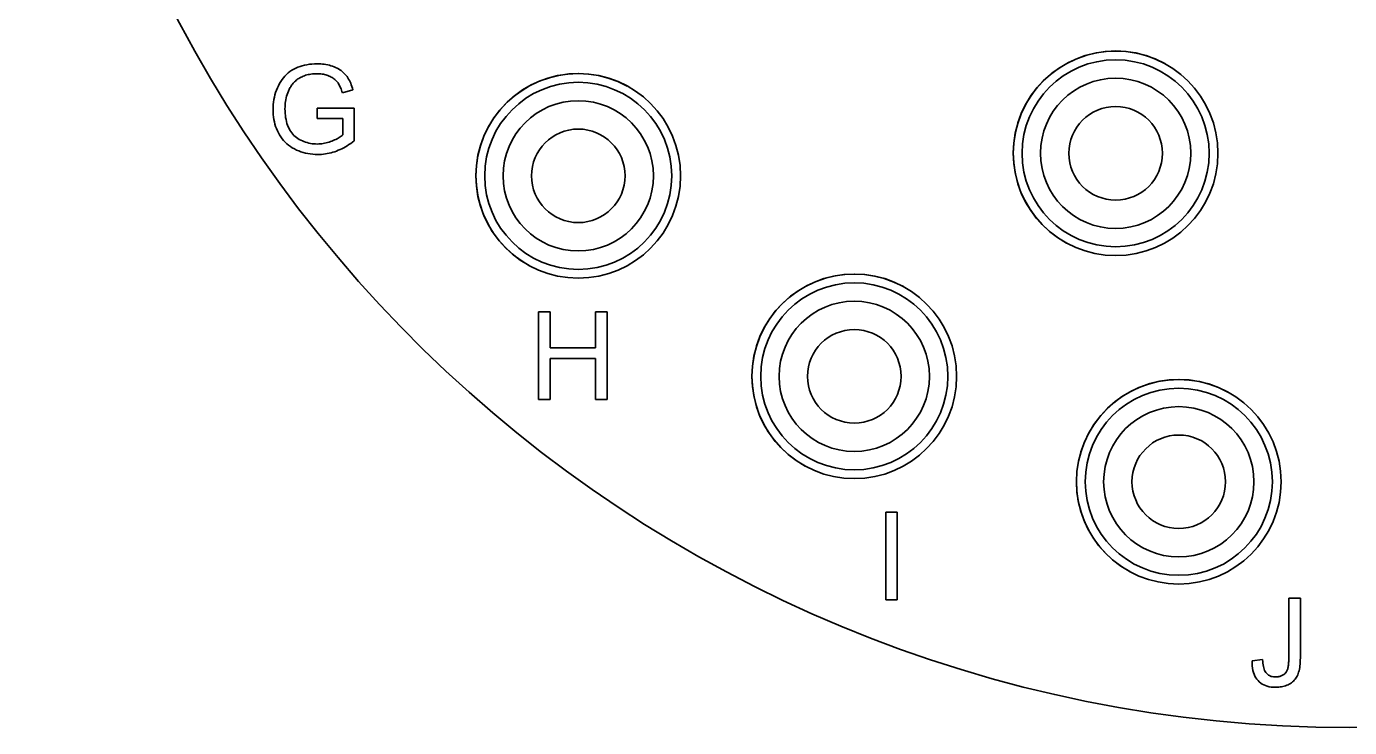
# Model space of a CAD drawing. Extents: x 23 to 472, y 3 to 294.
# Drawn here: x 132.35 to 149.32, y 91.97 to 100.97 of the extents above; entities that cross this region are included whole.
import ezdxf

# ---------------------------------------------------------------- set-up
doc = ezdxf.new("R2010")
doc.units = 0
doc.layers.get('0').update_dxf_attribs({"lineweight": 13})

msp = doc.modelspace()

# ---------------------------------------------------------------- linework, layer by layer
at = {"color": 7, "lineweight": 35, "ltscale": 0.000747505}
msp.add_line((135.8604, 100.4547), (135.8889, 100.4637), dxfattribs=at)
at = {"color": 7, "lineweight": 35, "ltscale": 0.000756922}
msp.add_line((135.8889, 100.4637), (135.9182, 100.4713), dxfattribs=at)
at = {"color": 7, "lineweight": 35, "ltscale": 0.000768049}
msp.add_line((135.9182, 100.4713), (135.9483, 100.4775), dxfattribs=at)
at = {"color": 7, "lineweight": 35, "ltscale": 0.000781285}
msp.add_line((135.9483, 100.4775), (135.9792, 100.4824), dxfattribs=at)
at = {"color": 7, "lineweight": 35, "ltscale": 0.000796065}
msp.add_line((135.9792, 100.4824), (136.0108, 100.4858), dxfattribs=at)
at = {"color": 7, "lineweight": 35, "ltscale": 0.000812458}
msp.add_line((136.0108, 100.4858), (136.0433, 100.4879), dxfattribs=at)
at = {"color": 7, "lineweight": 35, "ltscale": 0.000830728}
msp.add_line((136.0433, 100.4879), (136.0765, 100.4886), dxfattribs=at)
at = {"color": 7, "lineweight": 35, "ltscale": 0.000604335}
msp.add_line((136.0765, 100.4886), (136.1007, 100.4882), dxfattribs=at)
at = {"color": 7, "lineweight": 35, "ltscale": 0.000593265}
msp.add_line((136.1007, 100.4882), (136.1244, 100.487), dxfattribs=at)
at = {"color": 7, "lineweight": 35, "ltscale": 0.000582861}
msp.add_line((136.1244, 100.487), (136.1476, 100.485), dxfattribs=at)
at = {"color": 7, "lineweight": 35, "ltscale": 0.00057326}
msp.add_line((136.1476, 100.485), (136.1704, 100.4823), dxfattribs=at)
at = {"color": 7, "lineweight": 35, "ltscale": 0.000564662}
msp.add_line((136.1704, 100.4823), (136.1927, 100.4787), dxfattribs=at)
at = {"color": 7, "lineweight": 35, "ltscale": 0.000556331}
msp.add_line((136.1927, 100.4787), (136.2145, 100.4744), dxfattribs=at)
at = {"color": 7, "lineweight": 35, "ltscale": 0.000549379}
msp.add_line((136.2145, 100.4744), (136.2359, 100.4692), dxfattribs=at)
at = {"color": 7, "lineweight": 35, "ltscale": 0.000542756}
msp.add_line((136.2359, 100.4692), (136.2567, 100.4633), dxfattribs=at)
at = {"color": 7, "lineweight": 35, "ltscale": 0.000537599}
msp.add_line((136.2567, 100.4633), (136.2772, 100.4566), dxfattribs=at)
at = {"color": 7, "lineweight": 35, "ltscale": 0.000533107}
msp.add_line((136.2772, 100.4566), (136.2971, 100.4491), dxfattribs=at)
at = {"color": 7, "lineweight": 35, "ltscale": 0.000748042}
msp.add_line((135.6118, 100.2621), (135.6285, 100.2869), dxfattribs=at)
at = {"color": 7, "lineweight": 35, "ltscale": 0.00073631}
msp.add_line((135.6285, 100.2869), (135.6465, 100.3103), dxfattribs=at)
at = {"color": 7, "lineweight": 35, "ltscale": 0.00072685}
msp.add_line((135.6465, 100.3103), (135.6657, 100.3321), dxfattribs=at)
at = {"color": 7, "lineweight": 35, "ltscale": 0.000720812}
msp.add_line((135.6657, 100.3321), (135.686, 100.3525), dxfattribs=at)
at = {"color": 7, "lineweight": 35, "ltscale": 0.000717668}
msp.add_line((135.686, 100.3525), (135.7076, 100.3715), dxfattribs=at)
at = {"color": 7, "lineweight": 35, "ltscale": 0.000717643}
msp.add_line((135.7076, 100.3715), (135.7304, 100.389), dxfattribs=at)
at = {"color": 7, "lineweight": 35, "ltscale": 0.000720738}
msp.add_line((135.7304, 100.389), (135.7543, 100.405), dxfattribs=at)
at = {"color": 7, "lineweight": 35, "ltscale": 0.000727171}
msp.add_line((135.7543, 100.405), (135.7795, 100.4195), dxfattribs=at)
at = {"color": 7, "lineweight": 35, "ltscale": 0.000732}
msp.add_line((135.7795, 100.4195), (135.8057, 100.4326), dxfattribs=at)
at = {"color": 7, "lineweight": 35, "ltscale": 0.000734926}
msp.add_line((135.8057, 100.4326), (135.8326, 100.4444), dxfattribs=at)
at = {"color": 7, "lineweight": 35, "ltscale": 0.000354513}
msp.add_line((135.8218, 100.2858), (135.8107, 100.277), dxfattribs=at)
at = {"color": 7, "lineweight": 35, "ltscale": 0.000360186}
msp.add_line((135.8335, 100.2941), (135.8218, 100.2858), dxfattribs=at)
at = {"color": 7, "lineweight": 35, "ltscale": 0.000740551}
msp.add_line((135.8326, 100.4444), (135.8604, 100.4547), dxfattribs=at)
at = {"color": 7, "lineweight": 35, "ltscale": 0.000366307}
msp.add_line((135.8458, 100.3021), (135.8335, 100.2941), dxfattribs=at)
at = {"color": 7, "lineweight": 35, "ltscale": 0.000373603}
msp.add_line((135.8587, 100.3097), (135.8458, 100.3021), dxfattribs=at)
at = {"color": 7, "lineweight": 35, "ltscale": 0.000381308}
msp.add_line((135.8721, 100.3169), (135.8587, 100.3097), dxfattribs=at)
at = {"color": 7, "lineweight": 35, "ltscale": 0.000389769}
msp.add_line((135.8862, 100.3237), (135.8721, 100.3169), dxfattribs=at)
at = {"color": 7, "lineweight": 35, "ltscale": 0.000398399}
msp.add_line((135.9008, 100.3301), (135.8862, 100.3237), dxfattribs=at)
at = {"color": 7, "lineweight": 35, "ltscale": 0.000406822}
msp.add_line((135.9159, 100.336), (135.9008, 100.3301), dxfattribs=at)
at = {"color": 7, "lineweight": 35, "ltscale": 0.000414736}
msp.add_line((135.9317, 100.3413), (135.9159, 100.336), dxfattribs=at)
at = {"color": 7, "lineweight": 35, "ltscale": 0.000422907}
msp.add_line((135.9479, 100.346), (135.9317, 100.3413), dxfattribs=at)
at = {"color": 7, "lineweight": 35, "ltscale": 0.000432517}
msp.add_line((135.9647, 100.35), (135.9479, 100.346), dxfattribs=at)
at = {"color": 7, "lineweight": 35, "ltscale": 0.000442653}
msp.add_line((135.9821, 100.3534), (135.9647, 100.35), dxfattribs=at)
at = {"color": 7, "lineweight": 35, "ltscale": 0.000453758}
msp.add_line((136, 100.3562), (135.9821, 100.3534), dxfattribs=at)
at = {"color": 7, "lineweight": 35, "ltscale": 0.000464963}
msp.add_line((136.0185, 100.3584), (136, 100.3562), dxfattribs=at)
at = {"color": 7, "lineweight": 35, "ltscale": 0.000477365}
msp.add_line((136.0375, 100.3599), (136.0185, 100.3584), dxfattribs=at)
at = {"color": 7, "lineweight": 35, "ltscale": 0.000490368}
msp.add_line((136.0571, 100.3609), (136.0375, 100.3599), dxfattribs=at)
at = {"color": 7, "lineweight": 35, "ltscale": 0.000503309}
msp.add_line((136.0773, 100.3612), (136.0571, 100.3609), dxfattribs=at)
at = {"color": 7, "lineweight": 35, "ltscale": 0.000422053}
msp.add_line((136.0941, 100.3609), (136.0773, 100.3612), dxfattribs=at)
at = {"color": 7, "lineweight": 35, "ltscale": 0.000415147}
msp.add_line((136.1107, 100.36), (136.0941, 100.3609), dxfattribs=at)
at = {"color": 7, "lineweight": 35, "ltscale": 0.000408229}
msp.add_line((136.127, 100.3585), (136.1107, 100.36), dxfattribs=at)
at = {"color": 7, "lineweight": 35, "ltscale": 0.000402458}
msp.add_line((136.143, 100.3565), (136.127, 100.3585), dxfattribs=at)
at = {"color": 7, "lineweight": 35, "ltscale": 0.000396976}
msp.add_line((136.1586, 100.3538), (136.143, 100.3565), dxfattribs=at)
at = {"color": 7, "lineweight": 35, "ltscale": 0.00039217}
msp.add_line((136.174, 100.3506), (136.1586, 100.3538), dxfattribs=at)
at = {"color": 7, "lineweight": 35, "ltscale": 0.000388324}
msp.add_line((136.189, 100.3467), (136.174, 100.3506), dxfattribs=at)
at = {"color": 7, "lineweight": 35, "ltscale": 0.000384498}
msp.add_line((136.2037, 100.3423), (136.189, 100.3467), dxfattribs=at)
at = {"color": 7, "lineweight": 35, "ltscale": 0.000382009}
msp.add_line((136.2182, 100.3373), (136.2037, 100.3423), dxfattribs=at)
at = {"color": 7, "lineweight": 35, "ltscale": 0.000379965}
msp.add_line((136.2323, 100.3316), (136.2182, 100.3373), dxfattribs=at)
at = {"color": 7, "lineweight": 35, "ltscale": 0.000373584}
msp.add_line((136.2459, 100.3255), (136.2323, 100.3316), dxfattribs=at)
at = {"color": 7, "lineweight": 35, "ltscale": 0.000363375}
msp.add_line((136.2589, 100.319), (136.2459, 100.3255), dxfattribs=at)
at = {"color": 7, "lineweight": 35, "ltscale": 0.000353353}
msp.add_line((136.2713, 100.3122), (136.2589, 100.319), dxfattribs=at)
at = {"color": 7, "lineweight": 35, "ltscale": 0.000344882}
msp.add_line((136.283, 100.3049), (136.2713, 100.3122), dxfattribs=at)
at = {"color": 7, "lineweight": 35, "ltscale": 0.000336742}
msp.add_line((136.2941, 100.2972), (136.283, 100.3049), dxfattribs=at)
at = {"color": 7, "lineweight": 35, "ltscale": 0.000329174}
msp.add_line((136.3045, 100.2892), (136.2941, 100.2972), dxfattribs=at)
at = {"color": 7, "lineweight": 35, "ltscale": 0.000524283}
msp.add_line((136.2971, 100.4491), (136.3164, 100.4408), dxfattribs=at)
at = {"color": 7, "lineweight": 35, "ltscale": 0.000323107}
msp.add_line((136.3143, 100.2807), (136.3045, 100.2892), dxfattribs=at)
at = {"color": 7, "lineweight": 35, "ltscale": 0.000511348}
msp.add_line((136.3164, 100.4408), (136.3349, 100.432), dxfattribs=at)
at = {"color": 7, "lineweight": 35, "ltscale": 0.000499223}
msp.add_line((136.3349, 100.432), (136.3525, 100.4226), dxfattribs=at)
at = {"color": 7, "lineweight": 35, "ltscale": 0.000488592}
msp.add_line((136.3525, 100.4226), (136.3692, 100.4125), dxfattribs=at)
at = {"color": 7, "lineweight": 35, "ltscale": 0.000478819}
msp.add_line((136.3692, 100.4125), (136.3851, 100.4018), dxfattribs=at)
at = {"color": 7, "lineweight": 35, "ltscale": 0.000470694}
msp.add_line((136.3851, 100.4018), (136.4001, 100.3904), dxfattribs=at)
at = {"color": 7, "lineweight": 35, "ltscale": 0.000463581}
msp.add_line((136.4001, 100.3904), (136.4143, 100.3785), dxfattribs=at)
at = {"color": 7, "lineweight": 35, "ltscale": 0.000458008}
msp.add_line((136.4143, 100.3785), (136.4277, 100.3659), dxfattribs=at)
at = {"color": 7, "lineweight": 35, "ltscale": 0.000453956}
msp.add_line((136.4277, 100.3659), (136.4401, 100.3527), dxfattribs=at)
at = {"color": 7, "lineweight": 35, "ltscale": 0.000451558}
msp.add_line((136.4401, 100.3527), (136.4518, 100.3389), dxfattribs=at)
at = {"color": 7, "lineweight": 35, "ltscale": 0.000454856}
msp.add_line((136.4518, 100.3389), (136.4627, 100.3244), dxfattribs=at)
at = {"color": 7, "lineweight": 35, "ltscale": 0.000464677}
msp.add_line((136.4627, 100.3244), (136.4731, 100.309), dxfattribs=at)
at = {"color": 7, "lineweight": 35, "ltscale": 0.000475604}
msp.add_line((136.4731, 100.309), (136.4829, 100.2927), dxfattribs=at)
at = {"color": 7, "lineweight": 35, "ltscale": 0.000487665}
msp.add_line((136.4829, 100.2927), (136.4923, 100.2756), dxfattribs=at)
at = {"color": 7, "lineweight": 35, "ltscale": 0.000782371}
msp.add_line((135.538, 100.0907), (135.5469, 100.1207), dxfattribs=at)
at = {"color": 7, "lineweight": 35, "ltscale": 0.000782587}
msp.add_line((135.5469, 100.1207), (135.5572, 100.1503), dxfattribs=at)
at = {"color": 7, "lineweight": 35, "ltscale": 0.000784701}
msp.add_line((135.5572, 100.1503), (135.5689, 100.1794), dxfattribs=at)
at = {"color": 7, "lineweight": 35, "ltscale": 0.00078778}
msp.add_line((135.5689, 100.1794), (135.5819, 100.2081), dxfattribs=at)
at = {"color": 7, "lineweight": 35, "ltscale": 0.000780688}
msp.add_line((135.5819, 100.2081), (135.5963, 100.2358), dxfattribs=at)
at = {"color": 7, "lineweight": 35, "ltscale": 0.000763199}
msp.add_line((135.5963, 100.2358), (135.6118, 100.2621), dxfattribs=at)
at = {"color": 7, "lineweight": 35, "ltscale": 0.000565293}
msp.add_line((135.7015, 100.1161), (135.6942, 100.0947), dxfattribs=at)
at = {"color": 7, "lineweight": 35, "ltscale": 0.000564563}
msp.add_line((135.7097, 100.1371), (135.7015, 100.1161), dxfattribs=at)
at = {"color": 7, "lineweight": 35, "ltscale": 0.000328353}
msp.add_line((135.715, 100.1491), (135.7097, 100.1371), dxfattribs=at)
at = {"color": 7, "lineweight": 35, "ltscale": 0.000327838}
msp.add_line((135.7206, 100.161), (135.715, 100.1491), dxfattribs=at)
at = {"color": 7, "lineweight": 35, "ltscale": 0.000327992}
msp.add_line((135.7267, 100.1726), (135.7206, 100.161), dxfattribs=at)
at = {"color": 7, "lineweight": 35, "ltscale": 0.000328399}
msp.add_line((135.7332, 100.184), (135.7267, 100.1726), dxfattribs=at)
at = {"color": 7, "lineweight": 35, "ltscale": 0.000329451}
msp.add_line((135.7401, 100.1952), (135.7332, 100.184), dxfattribs=at)
at = {"color": 7, "lineweight": 35, "ltscale": 0.000330726}
msp.add_line((135.7474, 100.2063), (135.7401, 100.1952), dxfattribs=at)
at = {"color": 7, "lineweight": 35, "ltscale": 0.000332167}
msp.add_line((135.7551, 100.2171), (135.7474, 100.2063), dxfattribs=at)
at = {"color": 7, "lineweight": 35, "ltscale": 0.000334339}
msp.add_line((135.7632, 100.2277), (135.7551, 100.2171), dxfattribs=at)
at = {"color": 7, "lineweight": 35, "ltscale": 0.000336702}
msp.add_line((135.7717, 100.2382), (135.7632, 100.2277), dxfattribs=at)
at = {"color": 7, "lineweight": 35, "ltscale": 0.000339439}
msp.add_line((135.7807, 100.2484), (135.7717, 100.2382), dxfattribs=at)
at = {"color": 7, "lineweight": 35, "ltscale": 0.000342224}
msp.add_line((135.7901, 100.2583), (135.7807, 100.2484), dxfattribs=at)
at = {"color": 7, "lineweight": 35, "ltscale": 0.000345631}
msp.add_line((135.8001, 100.2679), (135.7901, 100.2583), dxfattribs=at)
at = {"color": 7, "lineweight": 35, "ltscale": 0.000349276}
msp.add_line((135.8107, 100.277), (135.8001, 100.2679), dxfattribs=at)
at = {"color": 7, "lineweight": 35, "ltscale": 0.000317854}
msp.add_line((136.3234, 100.2718), (136.3143, 100.2807), dxfattribs=at)
at = {"color": 7, "lineweight": 35, "ltscale": 0.000313648}
msp.add_line((136.3319, 100.2626), (136.3234, 100.2718), dxfattribs=at)
at = {"color": 7, "lineweight": 35, "ltscale": 0.00031034}
msp.add_line((136.3397, 100.253), (136.3319, 100.2626), dxfattribs=at)
at = {"color": 7, "lineweight": 35, "ltscale": 0.000314795}
msp.add_line((136.3471, 100.2428), (136.3397, 100.253), dxfattribs=at)
at = {"color": 7, "lineweight": 35, "ltscale": 0.00032654}
msp.add_line((136.3543, 100.2319), (136.3471, 100.2428), dxfattribs=at)
at = {"color": 7, "lineweight": 35, "ltscale": 0.000338763}
msp.add_line((136.3612, 100.2202), (136.3543, 100.2319), dxfattribs=at)
at = {"color": 7, "lineweight": 35, "ltscale": 0.000351994}
msp.add_line((136.3678, 100.2078), (136.3612, 100.2202), dxfattribs=at)
at = {"color": 7, "lineweight": 35, "ltscale": 0.00036557}
msp.add_line((136.3743, 100.1947), (136.3678, 100.2078), dxfattribs=at)
at = {"color": 7, "lineweight": 35, "ltscale": 0.000379502}
msp.add_line((136.3804, 100.1808), (136.3743, 100.1947), dxfattribs=at)
at = {"color": 7, "lineweight": 35, "ltscale": 0.000394275}
msp.add_line((136.3863, 100.1662), (136.3804, 100.1808), dxfattribs=at)
at = {"color": 7, "lineweight": 35, "ltscale": 0.000409069}
msp.add_line((136.392, 100.1508), (136.3863, 100.1662), dxfattribs=at)
at = {"color": 7, "lineweight": 35, "ltscale": 0.000424575}
msp.add_line((136.3975, 100.1347), (136.392, 100.1508), dxfattribs=at)
at = {"color": 7, "lineweight": 35, "ltscale": 0.000440102}
msp.add_line((136.4026, 100.1179), (136.3975, 100.1347), dxfattribs=at)
at = {"color": 7, "lineweight": 35, "ltscale": 0.003481}
msp.add_line((136.5369, 100.1548), (136.4026, 100.1179), dxfattribs=at)
at = {"color": 7, "lineweight": 35, "ltscale": 0.000500284}
msp.add_line((136.4923, 100.2756), (136.5011, 100.2576), dxfattribs=at)
at = {"color": 7, "lineweight": 35, "ltscale": 0.0005144}
msp.add_line((136.5011, 100.2576), (136.5093, 100.2388), dxfattribs=at)
at = {"color": 7, "lineweight": 35, "ltscale": 0.000529048}
msp.add_line((136.5093, 100.2388), (136.517, 100.219), dxfattribs=at)
at = {"color": 7, "lineweight": 35, "ltscale": 0.000544526}
msp.add_line((136.517, 100.219), (136.5242, 100.1985), dxfattribs=at)
at = {"color": 7, "lineweight": 35, "ltscale": 0.000560979}
msp.add_line((136.5242, 100.1985), (136.5308, 100.177), dxfattribs=at)
at = {"color": 7, "lineweight": 35, "ltscale": 0.00057754}
msp.add_line((136.5308, 100.177), (136.5369, 100.1548), dxfattribs=at)
at = {"color": 7, "lineweight": 35, "ltscale": 0.000806452}
msp.add_line((135.5139, 99.9341), (135.516, 99.9663), dxfattribs=at)
at = {"color": 7, "lineweight": 35, "ltscale": 0.000798558}
msp.add_line((135.516, 99.9663), (135.5194, 99.9981), dxfattribs=at)
at = {"color": 7, "lineweight": 35, "ltscale": 0.000791945}
msp.add_line((135.5194, 99.9981), (135.5242, 100.0294), dxfattribs=at)
at = {"color": 7, "lineweight": 35, "ltscale": 0.000787225}
msp.add_line((135.5242, 100.0294), (135.5304, 100.0603), dxfattribs=at)
at = {"color": 7, "lineweight": 35, "ltscale": 0.00078417}
msp.add_line((135.5304, 100.0603), (135.538, 100.0907), dxfattribs=at)
at = {"color": 7, "lineweight": 35, "ltscale": 0.000597653}
msp.add_line((135.6684, 99.9588), (135.6671, 99.935), dxfattribs=at)
at = {"color": 7, "lineweight": 35, "ltscale": 0.000590697}
msp.add_line((135.6706, 99.9824), (135.6684, 99.9588), dxfattribs=at)
at = {"color": 7, "lineweight": 35, "ltscale": 0.000583924}
msp.add_line((135.6736, 100.0055), (135.6706, 99.9824), dxfattribs=at)
at = {"color": 7, "lineweight": 35, "ltscale": 0.000578627}
msp.add_line((135.6775, 100.0283), (135.6736, 100.0055), dxfattribs=at)
at = {"color": 7, "lineweight": 35, "ltscale": 0.000573639}
msp.add_line((135.6822, 100.0508), (135.6775, 100.0283), dxfattribs=at)
at = {"color": 7, "lineweight": 35, "ltscale": 0.000570109}
msp.add_line((135.6878, 100.0729), (135.6822, 100.0508), dxfattribs=at)
at = {"color": 7, "lineweight": 35, "ltscale": 0.000567314}
msp.add_line((135.6942, 100.0947), (135.6878, 100.0729), dxfattribs=at)
at = {"color": 7, "lineweight": 35, "ltscale": 0.000815562}
msp.add_line((135.5132, 99.9015), (135.5139, 99.9341), dxfattribs=at)
at = {"color": 7, "lineweight": 35, "ltscale": 0.000821298}
msp.add_line((135.5139, 99.8687), (135.5132, 99.9015), dxfattribs=at)
at = {"color": 7, "lineweight": 35, "ltscale": 0.00080675}
msp.add_line((135.516, 99.8365), (135.5139, 99.8687), dxfattribs=at)
at = {"color": 7, "lineweight": 35, "ltscale": 0.000794073}
msp.add_line((135.5194, 99.8049), (135.516, 99.8365), dxfattribs=at)
at = {"color": 7, "lineweight": 35, "ltscale": 0.00078331}
msp.add_line((135.5243, 99.774), (135.5194, 99.8049), dxfattribs=at)
at = {"color": 7, "lineweight": 35, "ltscale": 0.000605779}
msp.add_line((135.6671, 99.935), (135.6667, 99.9107), dxfattribs=at)
at = {"color": 7, "lineweight": 35, "ltscale": 0.000739692}
msp.add_line((135.6667, 99.9107), (135.6672, 99.8811), dxfattribs=at)
at = {"color": 7, "lineweight": 35, "ltscale": 0.000716298}
msp.add_line((135.6672, 99.8811), (135.6688, 99.8525), dxfattribs=at)
at = {"color": 7, "lineweight": 35, "ltscale": 0.000693702}
msp.add_line((135.6688, 99.8525), (135.6714, 99.8249), dxfattribs=at)
at = {"color": 7, "lineweight": 35, "ltscale": 0.000672146}
msp.add_line((135.6714, 99.8249), (135.675, 99.7983), dxfattribs=at)
at = {"color": 7, "lineweight": 35, "ltscale": 0.000652269}
msp.add_line((135.675, 99.7983), (135.6797, 99.7726), dxfattribs=at)
at = {"color": 7, "lineweight": 35, "ltscale": 0.011914}
msp.add_line((136.0773, 99.9176), (136.5538, 99.9184), dxfattribs=at)
at = {"color": 7, "lineweight": 35, "ltscale": 0.0033}
msp.add_line((136.0773, 99.7856), (136.0773, 99.9176), dxfattribs=at)
at = {"color": 7, "lineweight": 35, "ltscale": 0.008269}
msp.add_line((136.408, 99.7856), (136.0773, 99.7856), dxfattribs=at)
at = {"color": 7, "lineweight": 35, "ltscale": 0.005237}
msp.add_line((136.408, 99.5762), (136.408, 99.7856), dxfattribs=at)
at = {"color": 7, "lineweight": 35, "ltscale": 0.010437}
msp.add_line((136.5538, 99.9184), (136.5538, 99.5009), dxfattribs=at)
at = {"color": 7, "lineweight": 35, "ltscale": 0.000773654}
msp.add_line((135.5305, 99.7436), (135.5243, 99.774), dxfattribs=at)
at = {"color": 7, "lineweight": 35, "ltscale": 0.000766341}
msp.add_line((135.5381, 99.7139), (135.5305, 99.7436), dxfattribs=at)
at = {"color": 7, "lineweight": 35, "ltscale": 0.000760255}
msp.add_line((135.5471, 99.6849), (135.5381, 99.7139), dxfattribs=at)
at = {"color": 7, "lineweight": 35, "ltscale": 0.00075648}
msp.add_line((135.5574, 99.6565), (135.5471, 99.6849), dxfattribs=at)
at = {"color": 7, "lineweight": 35, "ltscale": 0.000754548}
msp.add_line((135.5692, 99.6286), (135.5574, 99.6565), dxfattribs=at)
at = {"color": 7, "lineweight": 35, "ltscale": 0.000754323}
msp.add_line((135.5823, 99.6015), (135.5692, 99.6286), dxfattribs=at)
at = {"color": 7, "lineweight": 35, "ltscale": 0.000633079}
msp.add_line((135.6797, 99.7726), (135.6854, 99.7479), dxfattribs=at)
at = {"color": 7, "lineweight": 35, "ltscale": 0.000615937}
msp.add_line((135.6854, 99.7479), (135.6921, 99.7242), dxfattribs=at)
at = {"color": 7, "lineweight": 35, "ltscale": 0.000600203}
msp.add_line((135.6921, 99.7242), (135.6999, 99.7015), dxfattribs=at)
at = {"color": 7, "lineweight": 35, "ltscale": 0.000586287}
msp.add_line((135.6999, 99.7015), (135.7087, 99.6798), dxfattribs=at)
at = {"color": 7, "lineweight": 35, "ltscale": 0.000574094}
msp.add_line((135.7087, 99.6798), (135.7185, 99.659), dxfattribs=at)
at = {"color": 7, "lineweight": 35, "ltscale": 0.000562864}
msp.add_line((135.7185, 99.659), (135.7293, 99.6393), dxfattribs=at)
at = {"color": 7, "lineweight": 35, "ltscale": 0.000552227}
msp.add_line((135.7293, 99.6393), (135.7411, 99.6206), dxfattribs=at)
at = {"color": 7, "lineweight": 35, "ltscale": 0.000543984}
msp.add_line((135.7411, 99.6206), (135.7538, 99.6029), dxfattribs=at)
at = {"color": 7, "lineweight": 35, "ltscale": 0.000749003}
msp.add_line((135.5968, 99.5752), (135.5823, 99.6015), dxfattribs=at)
at = {"color": 7, "lineweight": 35, "ltscale": 0.00073856}
msp.add_line((135.6126, 99.5503), (135.5968, 99.5752), dxfattribs=at)
at = {"color": 7, "lineweight": 35, "ltscale": 0.000730873}
msp.add_line((135.6297, 99.5266), (135.6126, 99.5503), dxfattribs=at)
at = {"color": 7, "lineweight": 35, "ltscale": 0.000726228}
msp.add_line((135.6482, 99.5042), (135.6297, 99.5266), dxfattribs=at)
at = {"color": 7, "lineweight": 35, "ltscale": 0.000724254}
msp.add_line((135.668, 99.483), (135.6482, 99.5042), dxfattribs=at)
at = {"color": 7, "lineweight": 35, "ltscale": 0.000725178}
msp.add_line((135.6891, 99.4631), (135.668, 99.483), dxfattribs=at)
at = {"color": 7, "lineweight": 35, "ltscale": 0.000729206}
msp.add_line((135.7115, 99.4445), (135.6891, 99.4631), dxfattribs=at)
at = {"color": 7, "lineweight": 35, "ltscale": 0.000735843}
msp.add_line((135.7353, 99.4271), (135.7115, 99.4445), dxfattribs=at)
at = {"color": 7, "lineweight": 35, "ltscale": 0.000537624}
msp.add_line((135.7538, 99.6029), (135.7675, 99.5863), dxfattribs=at)
at = {"color": 7, "lineweight": 35, "ltscale": 0.000533532}
msp.add_line((135.7675, 99.5863), (135.7821, 99.5708), dxfattribs=at)
at = {"color": 7, "lineweight": 35, "ltscale": 0.000531968}
msp.add_line((135.7821, 99.5708), (135.7977, 99.5563), dxfattribs=at)
at = {"color": 7, "lineweight": 35, "ltscale": 0.000532504}
msp.add_line((135.7977, 99.5563), (135.8142, 99.5428), dxfattribs=at)
at = {"color": 7, "lineweight": 35, "ltscale": 0.000535393}
msp.add_line((135.8142, 99.5428), (135.8316, 99.5304), dxfattribs=at)
at = {"color": 7, "lineweight": 35, "ltscale": 0.00054052}
msp.add_line((135.8316, 99.5304), (135.85, 99.519), dxfattribs=at)
at = {"color": 7, "lineweight": 35, "ltscale": 0.000548087}
msp.add_line((135.85, 99.519), (135.8693, 99.5086), dxfattribs=at)
at = {"color": 7, "lineweight": 35, "ltscale": 0.000549988}
msp.add_line((135.8693, 99.5086), (135.8892, 99.4993), dxfattribs=at)
at = {"color": 7, "lineweight": 35, "ltscale": 0.000545665}
msp.add_line((135.8892, 99.4993), (135.9094, 99.4909), dxfattribs=at)
at = {"color": 7, "lineweight": 35, "ltscale": 0.000542634}
msp.add_line((135.9094, 99.4909), (135.9298, 99.4836), dxfattribs=at)
at = {"color": 7, "lineweight": 35, "ltscale": 0.000540524}
msp.add_line((135.9298, 99.4836), (135.9505, 99.4772), dxfattribs=at)
at = {"color": 7, "lineweight": 35, "ltscale": 0.000539601}
msp.add_line((135.9505, 99.4772), (135.9714, 99.4718), dxfattribs=at)
at = {"color": 7, "lineweight": 35, "ltscale": 0.000540399}
msp.add_line((135.9714, 99.4718), (135.9925, 99.4674), dxfattribs=at)
at = {"color": 7, "lineweight": 35, "ltscale": 0.000541577}
msp.add_line((135.9925, 99.4674), (136.0139, 99.4639), dxfattribs=at)
at = {"color": 7, "lineweight": 35, "ltscale": 0.000544497}
msp.add_line((136.0139, 99.4639), (136.0356, 99.4615), dxfattribs=at)
at = {"color": 7, "lineweight": 35, "ltscale": 0.000548276}
msp.add_line((136.0356, 99.4615), (136.0574, 99.46), dxfattribs=at)
at = {"color": 7, "lineweight": 35, "ltscale": 0.000553468}
msp.add_line((136.0574, 99.46), (136.0796, 99.4595), dxfattribs=at)
at = {"color": 7, "lineweight": 35, "ltscale": 0.000482455}
msp.add_line((136.0796, 99.4595), (136.0989, 99.4599), dxfattribs=at)
at = {"color": 7, "lineweight": 35, "ltscale": 0.000480876}
msp.add_line((136.0989, 99.4599), (136.1181, 99.461), dxfattribs=at)
at = {"color": 7, "lineweight": 35, "ltscale": 0.000480076}
msp.add_line((136.1181, 99.461), (136.1372, 99.4629), dxfattribs=at)
at = {"color": 7, "lineweight": 35, "ltscale": 0.000479656}
msp.add_line((136.1372, 99.4629), (136.1562, 99.4655), dxfattribs=at)
at = {"color": 7, "lineweight": 35, "ltscale": 0.000480528}
msp.add_line((136.1562, 99.4655), (136.1751, 99.4688), dxfattribs=at)
at = {"color": 7, "lineweight": 35, "ltscale": 0.000481661}
msp.add_line((136.1751, 99.4688), (136.1939, 99.4729), dxfattribs=at)
at = {"color": 7, "lineweight": 35, "ltscale": 0.000484014}
msp.add_line((136.1939, 99.4729), (136.2127, 99.4777), dxfattribs=at)
at = {"color": 7, "lineweight": 35, "ltscale": 0.00048653}
msp.add_line((136.2127, 99.4777), (136.2313, 99.4833), dxfattribs=at)
at = {"color": 7, "lineweight": 35, "ltscale": 0.000490273}
msp.add_line((136.2313, 99.4833), (136.2499, 99.4897), dxfattribs=at)
at = {"color": 7, "lineweight": 35, "ltscale": 0.000494206}
msp.add_line((136.2499, 99.4897), (136.2683, 99.4967), dxfattribs=at)
at = {"color": 7, "lineweight": 35, "ltscale": 0.000486847}
msp.add_line((136.2683, 99.4967), (136.2863, 99.5042), dxfattribs=at)
at = {"color": 7, "lineweight": 35, "ltscale": 0.000467228}
msp.add_line((136.2863, 99.5042), (136.3034, 99.5118), dxfattribs=at)
at = {"color": 7, "lineweight": 35, "ltscale": 0.000448183}
msp.add_line((136.3034, 99.5118), (136.3196, 99.5195), dxfattribs=at)
at = {"color": 7, "lineweight": 35, "ltscale": 0.000429278}
msp.add_line((136.3196, 99.5195), (136.3349, 99.5273), dxfattribs=at)
at = {"color": 7, "lineweight": 35, "ltscale": 0.000411005}
msp.add_line((136.3349, 99.5273), (136.3493, 99.5352), dxfattribs=at)
at = {"color": 7, "lineweight": 35, "ltscale": 0.000392472}
msp.add_line((136.3493, 99.5352), (136.3628, 99.5432), dxfattribs=at)
at = {"color": 7, "lineweight": 35, "ltscale": 0.000375079}
msp.add_line((136.3628, 99.5432), (136.3755, 99.5513), dxfattribs=at)
at = {"color": 7, "lineweight": 35, "ltscale": 0.000357967}
msp.add_line((136.3755, 99.5513), (136.3872, 99.5595), dxfattribs=at)
at = {"color": 7, "lineweight": 35, "ltscale": 0.000341437}
msp.add_line((136.3872, 99.5595), (136.3981, 99.5678), dxfattribs=at)
at = {"color": 7, "lineweight": 35, "ltscale": 0.000325479}
msp.add_line((136.3981, 99.5678), (136.408, 99.5762), dxfattribs=at)
at = {"color": 7, "lineweight": 35, "ltscale": 0.000658655}
msp.add_line((136.4649, 99.4379), (136.4424, 99.4243), dxfattribs=at)
at = {"color": 7, "lineweight": 35, "ltscale": 0.000667262}
msp.add_line((136.4874, 99.4524), (136.4649, 99.4379), dxfattribs=at)
at = {"color": 7, "lineweight": 35, "ltscale": 0.000676286}
msp.add_line((136.5096, 99.4677), (136.4874, 99.4524), dxfattribs=at)
at = {"color": 7, "lineweight": 35, "ltscale": 0.000686066}
msp.add_line((136.5318, 99.4839), (136.5096, 99.4677), dxfattribs=at)
at = {"color": 7, "lineweight": 35, "ltscale": 0.000696405}
msp.add_line((136.5538, 99.5009), (136.5318, 99.4839), dxfattribs=at)
at = {"color": 7, "lineweight": 35, "ltscale": 0.000745461}
msp.add_line((135.7604, 99.411), (135.7353, 99.4271), dxfattribs=at)
at = {"color": 7, "lineweight": 35, "ltscale": 0.000757814}
msp.add_line((135.7868, 99.3962), (135.7604, 99.411), dxfattribs=at)
at = {"color": 7, "lineweight": 35, "ltscale": 0.00076309}
msp.add_line((135.8142, 99.3827), (135.7868, 99.3962), dxfattribs=at)
at = {"color": 7, "lineweight": 35, "ltscale": 0.000762391}
msp.add_line((135.8422, 99.3706), (135.8142, 99.3827), dxfattribs=at)
at = {"color": 7, "lineweight": 35, "ltscale": 0.000762875}
msp.add_line((135.8708, 99.36), (135.8422, 99.3706), dxfattribs=at)
at = {"color": 7, "lineweight": 35, "ltscale": 0.000765963}
msp.add_line((135.9, 99.3508), (135.8708, 99.36), dxfattribs=at)
at = {"color": 7, "lineweight": 35, "ltscale": 0.000770486}
msp.add_line((135.9298, 99.343), (135.9, 99.3508), dxfattribs=at)
at = {"color": 7, "lineweight": 35, "ltscale": 0.000777313}
msp.add_line((135.9603, 99.3366), (135.9298, 99.343), dxfattribs=at)
at = {"color": 7, "lineweight": 35, "ltscale": 0.000785488}
msp.add_line((135.9913, 99.3316), (135.9603, 99.3366), dxfattribs=at)
at = {"color": 7, "lineweight": 35, "ltscale": 0.000795758}
msp.add_line((136.0229, 99.3281), (135.9913, 99.3316), dxfattribs=at)
at = {"color": 7, "lineweight": 35, "ltscale": 0.000807987}
msp.add_line((136.0552, 99.3259), (136.0229, 99.3281), dxfattribs=at)
at = {"color": 7, "lineweight": 35, "ltscale": 0.00082131}
msp.add_line((136.088, 99.3252), (136.0552, 99.3259), dxfattribs=at)
at = {"color": 7, "lineweight": 35, "ltscale": 0.000612359}
msp.add_line((136.1125, 99.3257), (136.088, 99.3252), dxfattribs=at)
at = {"color": 7, "lineweight": 35, "ltscale": 0.000610297}
msp.add_line((136.1369, 99.327), (136.1125, 99.3257), dxfattribs=at)
at = {"color": 7, "lineweight": 35, "ltscale": 0.000608753}
msp.add_line((136.1611, 99.3292), (136.1369, 99.327), dxfattribs=at)
at = {"color": 7, "lineweight": 35, "ltscale": 0.00060804}
msp.add_line((136.1853, 99.3323), (136.1611, 99.3292), dxfattribs=at)
at = {"color": 7, "lineweight": 35, "ltscale": 0.000608399}
msp.add_line((136.2093, 99.3362), (136.1853, 99.3323), dxfattribs=at)
at = {"color": 7, "lineweight": 35, "ltscale": 0.000609293}
msp.add_line((136.2331, 99.3411), (136.2093, 99.3362), dxfattribs=at)
at = {"color": 7, "lineweight": 35, "ltscale": 0.000610992}
msp.add_line((136.2569, 99.3468), (136.2331, 99.3411), dxfattribs=at)
at = {"color": 7, "lineweight": 35, "ltscale": 0.000613503}
msp.add_line((136.2805, 99.3535), (136.2569, 99.3468), dxfattribs=at)
at = {"color": 7, "lineweight": 35, "ltscale": 0.000617175}
msp.add_line((136.3041, 99.361), (136.2805, 99.3535), dxfattribs=at)
at = {"color": 7, "lineweight": 35, "ltscale": 0.000620895}
msp.add_line((136.3274, 99.3693), (136.3041, 99.361), dxfattribs=at)
at = {"color": 7, "lineweight": 35, "ltscale": 0.000626002}
msp.add_line((136.3507, 99.3786), (136.3274, 99.3693), dxfattribs=at)
at = {"color": 7, "lineweight": 35, "ltscale": 0.000630963}
msp.add_line((136.3738, 99.3887), (136.3507, 99.3786), dxfattribs=at)
at = {"color": 7, "lineweight": 35, "ltscale": 0.000637159}
msp.add_line((136.3968, 99.3997), (136.3738, 99.3887), dxfattribs=at)
at = {"color": 7, "lineweight": 35, "ltscale": 0.00064339}
msp.add_line((136.4197, 99.4116), (136.3968, 99.3997), dxfattribs=at)
at = {"color": 7, "lineweight": 35, "ltscale": 0.000650716}
msp.add_line((136.4424, 99.4243), (136.4197, 99.4116), dxfattribs=at)
at = {"color": 7, "lineweight": 35, "ltscale": 0.028125}
for p, q in [((138.9172, 96.1792), (138.9172, 97.3042)), ((139.7997, 97.3042), (139.7997, 96.1792)), ((143.3713, 93.6091), (143.3713, 94.7341)), ((143.5201, 94.7341), (143.5201, 93.6091))]:
    msp.add_line(p, q, dxfattribs=at)
at = {"color": 7, "lineweight": 35, "ltscale": 0.003722}
for p, q in [((138.9172, 97.3042), (139.0661, 97.3042)), ((139.6508, 97.3042), (139.7997, 97.3042)), ((139.0661, 96.1792), (138.9172, 96.1792)), ((139.7997, 96.1792), (139.6508, 96.1792)), ((143.3713, 94.7341), (143.5201, 94.7341)), ((143.5201, 93.6091), (143.3713, 93.6091)), ((148.5402, 93.6327), (148.689, 93.6327))]:
    msp.add_line(p, q, dxfattribs=at)
at = {"color": 7, "lineweight": 35, "ltscale": 0.011549}
for p, q in [((139.0661, 97.3042), (139.0661, 96.8422)), ((139.6508, 96.8422), (139.6508, 97.3042))]:
    msp.add_line(p, q, dxfattribs=at)
at = {"color": 7, "lineweight": 35, "ltscale": 0.014619}
for p, q in [((139.0661, 96.8422), (139.6508, 96.8422)), ((139.6508, 96.7094), (139.0661, 96.7094))]:
    msp.add_line(p, q, dxfattribs=at)
at = {"color": 7, "lineweight": 35, "ltscale": 0.013257}
for p, q in [((139.0661, 96.7094), (139.0661, 96.1792)), ((139.6508, 96.1792), (139.6508, 96.7094))]:
    msp.add_line(p, q, dxfattribs=at)
at = {"color": 7, "lineweight": 35, "ltscale": 0.019377}
msp.add_line((148.5402, 92.8576), (148.5402, 93.6327), dxfattribs=at)
at = {"color": 7, "lineweight": 35, "ltscale": 0.019166}
msp.add_line((148.689, 93.6327), (148.689, 92.866), dxfattribs=at)
at = {"color": 7, "lineweight": 35, "ltscale": 0.003389}
msp.add_line((148.0705, 92.8269), (148.2048, 92.8453), dxfattribs=at)
at = {"color": 7, "lineweight": 35, "ltscale": 0.000819691}
msp.add_line((148.0707, 92.7941), (148.0705, 92.8269), dxfattribs=at)
at = {"color": 7, "lineweight": 35, "ltscale": 0.000625319}
msp.add_line((148.2048, 92.8453), (148.2063, 92.8203), dxfattribs=at)
at = {"color": 7, "lineweight": 35, "ltscale": 0.000586099}
msp.add_line((148.2063, 92.8203), (148.2085, 92.797), dxfattribs=at)
at = {"color": 7, "lineweight": 35, "ltscale": 0.000418152}
msp.add_line((148.5388, 92.8043), (148.5396, 92.821), dxfattribs=at)
at = {"color": 7, "lineweight": 35, "ltscale": 0.000444185}
msp.add_line((148.5396, 92.821), (148.54, 92.8388), dxfattribs=at)
at = {"color": 7, "lineweight": 35, "ltscale": 0.000470361}
msp.add_line((148.54, 92.8388), (148.5402, 92.8576), dxfattribs=at)
at = {"color": 7, "lineweight": 35, "ltscale": 0.000658685}
msp.add_line((148.6887, 92.8384), (148.6877, 92.8121), dxfattribs=at)
at = {"color": 7, "lineweight": 35, "ltscale": 0.000690144}
msp.add_line((148.689, 92.866), (148.6887, 92.8384), dxfattribs=at)
at = {"color": 7, "lineweight": 35, "ltscale": 0.000779431}
msp.add_line((148.0726, 92.763), (148.0707, 92.7941), dxfattribs=at)
at = {"color": 7, "lineweight": 35, "ltscale": 0.000741788}
msp.add_line((148.076, 92.7335), (148.0726, 92.763), dxfattribs=at)
at = {"color": 7, "lineweight": 35, "ltscale": 0.000706846}
msp.add_line((148.0811, 92.7057), (148.076, 92.7335), dxfattribs=at)
at = {"color": 7, "lineweight": 35, "ltscale": 0.00067525}
msp.add_line((148.0879, 92.6796), (148.0811, 92.7057), dxfattribs=at)
at = {"color": 7, "lineweight": 35, "ltscale": 0.000647217}
msp.add_line((148.0963, 92.6551), (148.0879, 92.6796), dxfattribs=at)
at = {"color": 7, "lineweight": 35, "ltscale": 0.000623389}
msp.add_line((148.1063, 92.6322), (148.0963, 92.6551), dxfattribs=at)
at = {"color": 7, "lineweight": 35, "ltscale": 0.000548013}
msp.add_line((148.2085, 92.797), (148.2114, 92.7753), dxfattribs=at)
at = {"color": 7, "lineweight": 35, "ltscale": 0.000510721}
msp.add_line((148.2114, 92.7753), (148.2151, 92.7552), dxfattribs=at)
at = {"color": 7, "lineweight": 35, "ltscale": 0.000474937}
msp.add_line((148.2151, 92.7552), (148.2196, 92.7367), dxfattribs=at)
at = {"color": 7, "lineweight": 35, "ltscale": 0.000440513}
msp.add_line((148.2196, 92.7367), (148.2248, 92.7199), dxfattribs=at)
at = {"color": 7, "lineweight": 35, "ltscale": 0.000408406}
msp.add_line((148.2248, 92.7199), (148.2308, 92.7047), dxfattribs=at)
at = {"color": 7, "lineweight": 35, "ltscale": 0.000378858}
msp.add_line((148.2308, 92.7047), (148.2375, 92.6911), dxfattribs=at)
at = {"color": 7, "lineweight": 35, "ltscale": 0.000352282}
msp.add_line((148.2375, 92.6911), (148.2449, 92.6792), dxfattribs=at)
at = {"color": 7, "lineweight": 35, "ltscale": 0.000330247}
msp.add_line((148.2449, 92.6792), (148.2532, 92.6688), dxfattribs=at)
at = {"color": 7, "lineweight": 35, "ltscale": 0.000317317}
msp.add_line((148.2532, 92.6688), (148.2621, 92.6598), dxfattribs=at)
at = {"color": 7, "lineweight": 35, "ltscale": 0.000313685}
msp.add_line((148.2621, 92.6598), (148.2717, 92.6517), dxfattribs=at)
at = {"color": 7, "lineweight": 35, "ltscale": 0.000312068}
msp.add_line((148.2717, 92.6517), (148.2819, 92.6446), dxfattribs=at)
at = {"color": 7, "lineweight": 35, "ltscale": 0.000237893}
msp.add_line((148.4688, 92.6469), (148.4767, 92.6523), dxfattribs=at)
at = {"color": 7, "lineweight": 35, "ltscale": 0.000232827}
msp.add_line((148.4767, 92.6523), (148.4841, 92.658), dxfattribs=at)
at = {"color": 7, "lineweight": 35, "ltscale": 0.000229248}
msp.add_line((148.4841, 92.658), (148.4909, 92.664), dxfattribs=at)
at = {"color": 7, "lineweight": 35, "ltscale": 0.000225885}
msp.add_line((148.4909, 92.664), (148.4973, 92.6705), dxfattribs=at)
at = {"color": 7, "lineweight": 35, "ltscale": 0.000224473}
msp.add_line((148.4973, 92.6705), (148.5031, 92.6773), dxfattribs=at)
at = {"color": 7, "lineweight": 35, "ltscale": 0.000223437}
msp.add_line((148.5031, 92.6773), (148.5085, 92.6844), dxfattribs=at)
at = {"color": 7, "lineweight": 35, "ltscale": 0.000224079}
msp.add_line((148.5085, 92.6844), (148.5133, 92.692), dxfattribs=at)
at = {"color": 7, "lineweight": 35, "ltscale": 0.000225348}
msp.add_line((148.5133, 92.692), (148.5177, 92.6999), dxfattribs=at)
at = {"color": 7, "lineweight": 35, "ltscale": 0.000227842}
msp.add_line((148.5177, 92.6999), (148.5215, 92.7081), dxfattribs=at)
at = {"color": 7, "lineweight": 35, "ltscale": 0.000231404}
msp.add_line((148.5215, 92.7081), (148.5248, 92.7168), dxfattribs=at)
at = {"color": 7, "lineweight": 35, "ltscale": 0.000245002}
msp.add_line((148.5248, 92.7168), (148.5277, 92.7261), dxfattribs=at)
at = {"color": 7, "lineweight": 35, "ltscale": 0.000268119}
msp.add_line((148.5277, 92.7261), (148.5304, 92.7365), dxfattribs=at)
at = {"color": 7, "lineweight": 35, "ltscale": 0.000291957}
msp.add_line((148.5304, 92.7365), (148.5327, 92.748), dxfattribs=at)
at = {"color": 7, "lineweight": 35, "ltscale": 0.000316565}
msp.add_line((148.5327, 92.748), (148.5347, 92.7605), dxfattribs=at)
at = {"color": 7, "lineweight": 35, "ltscale": 0.000341617}
msp.add_line((148.5347, 92.7605), (148.5363, 92.7741), dxfattribs=at)
at = {"color": 7, "lineweight": 35, "ltscale": 0.000366718}
msp.add_line((148.5363, 92.7741), (148.5377, 92.7887), dxfattribs=at)
at = {"color": 7, "lineweight": 35, "ltscale": 0.000392442}
msp.add_line((148.5377, 92.7887), (148.5388, 92.8043), dxfattribs=at)
at = {"color": 7, "lineweight": 35, "ltscale": 0.000434925}
msp.add_line((148.6614, 92.6635), (148.6549, 92.6473), dxfattribs=at)
at = {"color": 7, "lineweight": 35, "ltscale": 0.000458937}
msp.add_line((148.6672, 92.6809), (148.6614, 92.6635), dxfattribs=at)
at = {"color": 7, "lineweight": 35, "ltscale": 0.000484256}
msp.add_line((148.6723, 92.6996), (148.6672, 92.6809), dxfattribs=at)
at = {"color": 7, "lineweight": 35, "ltscale": 0.000511282}
msp.add_line((148.6768, 92.7195), (148.6723, 92.6996), dxfattribs=at)
at = {"color": 7, "lineweight": 35, "ltscale": 0.00053897}
msp.add_line((148.6805, 92.7408), (148.6768, 92.7195), dxfattribs=at)
at = {"color": 7, "lineweight": 35, "ltscale": 0.000568002}
msp.add_line((148.6836, 92.7633), (148.6805, 92.7408), dxfattribs=at)
at = {"color": 7, "lineweight": 35, "ltscale": 0.000597506}
msp.add_line((148.686, 92.7871), (148.6836, 92.7633), dxfattribs=at)
at = {"color": 7, "lineweight": 35, "ltscale": 0.000627868}
msp.add_line((148.6877, 92.8121), (148.686, 92.7871), dxfattribs=at)
at = {"color": 7, "lineweight": 35, "ltscale": 0.000604272}
msp.add_line((148.1179, 92.6111), (148.1063, 92.6322), dxfattribs=at)
at = {"color": 7, "lineweight": 35, "ltscale": 0.000590224}
msp.add_line((148.1312, 92.5915), (148.1179, 92.6111), dxfattribs=at)
at = {"color": 7, "lineweight": 35, "ltscale": 0.000581745}
msp.add_line((148.1461, 92.5737), (148.1312, 92.5915), dxfattribs=at)
at = {"color": 7, "lineweight": 35, "ltscale": 0.000576697}
msp.add_line((148.1625, 92.5575), (148.1461, 92.5737), dxfattribs=at)
at = {"color": 7, "lineweight": 35, "ltscale": 0.000573716}
msp.add_line((148.1804, 92.543), (148.1625, 92.5575), dxfattribs=at)
at = {"color": 7, "lineweight": 35, "ltscale": 0.000576632}
msp.add_line((148.1996, 92.5302), (148.1804, 92.543), dxfattribs=at)
at = {"color": 7, "lineweight": 35, "ltscale": 0.000584737}
msp.add_line((148.2202, 92.5191), (148.1996, 92.5302), dxfattribs=at)
at = {"color": 7, "lineweight": 35, "ltscale": 0.000597407}
msp.add_line((148.2421, 92.5098), (148.2202, 92.5191), dxfattribs=at)
at = {"color": 7, "lineweight": 35, "ltscale": 0.000614878}
msp.add_line((148.2655, 92.5021), (148.2421, 92.5098), dxfattribs=at)
at = {"color": 7, "lineweight": 35, "ltscale": 0.000636539}
msp.add_line((148.2903, 92.4962), (148.2655, 92.5021), dxfattribs=at)
at = {"color": 7, "lineweight": 35, "ltscale": 0.000313467}
msp.add_line((148.2819, 92.6446), (148.2928, 92.6384), dxfattribs=at)
at = {"color": 7, "lineweight": 35, "ltscale": 0.000662347}
msp.add_line((148.3164, 92.4919), (148.2903, 92.4962), dxfattribs=at)
at = {"color": 7, "lineweight": 35, "ltscale": 0.000317477}
msp.add_line((148.2928, 92.6384), (148.3044, 92.6331), dxfattribs=at)
at = {"color": 7, "lineweight": 35, "ltscale": 0.000323763}
msp.add_line((148.3044, 92.6331), (148.3166, 92.6289), dxfattribs=at)
at = {"color": 7, "lineweight": 35, "ltscale": 0.000691612}
msp.add_line((148.344, 92.4893), (148.3164, 92.4919), dxfattribs=at)
at = {"color": 7, "lineweight": 35, "ltscale": 0.000332727}
msp.add_line((148.3166, 92.6289), (148.3295, 92.6255), dxfattribs=at)
at = {"color": 7, "lineweight": 35, "ltscale": 0.000343649}
msp.add_line((148.3295, 92.6255), (148.343, 92.6231), dxfattribs=at)
at = {"color": 7, "lineweight": 35, "ltscale": 0.000356831}
msp.add_line((148.343, 92.6231), (148.3572, 92.6217), dxfattribs=at)
at = {"color": 7, "lineweight": 35, "ltscale": 0.000723295}
msp.add_line((148.3729, 92.4885), (148.344, 92.4893), dxfattribs=at)
at = {"color": 7, "lineweight": 35, "ltscale": 0.000371834}
msp.add_line((148.3572, 92.6217), (148.3721, 92.6212), dxfattribs=at)
at = {"color": 7, "lineweight": 35, "ltscale": 0.000276447}
msp.add_line((148.3721, 92.6212), (148.3832, 92.6215), dxfattribs=at)
at = {"color": 7, "lineweight": 35, "ltscale": 0.00049248}
msp.add_line((148.3926, 92.4889), (148.3729, 92.4885), dxfattribs=at)
at = {"color": 7, "lineweight": 35, "ltscale": 0.000269343}
msp.add_line((148.3832, 92.6215), (148.3939, 92.6223), dxfattribs=at)
at = {"color": 7, "lineweight": 35, "ltscale": 0.000480489}
msp.add_line((148.4118, 92.4901), (148.3926, 92.4889), dxfattribs=at)
at = {"color": 7, "lineweight": 35, "ltscale": 0.000262904}
msp.add_line((148.3939, 92.6223), (148.4044, 92.6236), dxfattribs=at)
at = {"color": 7, "lineweight": 35, "ltscale": 0.00025717}
msp.add_line((148.4044, 92.6236), (148.4145, 92.6254), dxfattribs=at)
at = {"color": 7, "lineweight": 35, "ltscale": 0.000469665}
msp.add_line((148.4304, 92.4921), (148.4118, 92.4901), dxfattribs=at)
at = {"color": 7, "lineweight": 35, "ltscale": 0.00025222}
msp.add_line((148.4145, 92.6254), (148.4243, 92.6277), dxfattribs=at)
at = {"color": 7, "lineweight": 35, "ltscale": 0.0002483}
msp.add_line((148.4243, 92.6277), (148.4338, 92.6305), dxfattribs=at)
at = {"color": 7, "lineweight": 35, "ltscale": 0.000459305}
msp.add_line((148.4486, 92.495), (148.4304, 92.4921), dxfattribs=at)
at = {"color": 7, "lineweight": 35, "ltscale": 0.000244729}
msp.add_line((148.4338, 92.6305), (148.443, 92.6338), dxfattribs=at)
at = {"color": 7, "lineweight": 35, "ltscale": 0.000242565}
msp.add_line((148.443, 92.6338), (148.4519, 92.6377), dxfattribs=at)
at = {"color": 7, "lineweight": 35, "ltscale": 0.000450275}
msp.add_line((148.4662, 92.4987), (148.4486, 92.495), dxfattribs=at)
at = {"color": 7, "lineweight": 35, "ltscale": 0.000241073}
msp.add_line((148.4519, 92.6377), (148.4605, 92.6421), dxfattribs=at)
at = {"color": 7, "lineweight": 35, "ltscale": 0.000240403}
msp.add_line((148.4605, 92.6421), (148.4688, 92.6469), dxfattribs=at)
at = {"color": 7, "lineweight": 35, "ltscale": 0.000442401}
msp.add_line((148.4833, 92.5031), (148.4662, 92.4987), dxfattribs=at)
at = {"color": 7, "lineweight": 35, "ltscale": 0.000435925}
msp.add_line((148.5, 92.5084), (148.4833, 92.5031), dxfattribs=at)
at = {"color": 7, "lineweight": 35, "ltscale": 0.000430197}
msp.add_line((148.516, 92.5145), (148.5, 92.5084), dxfattribs=at)
at = {"color": 7, "lineweight": 35, "ltscale": 0.000426337}
msp.add_line((148.5316, 92.5214), (148.516, 92.5145), dxfattribs=at)
at = {"color": 7, "lineweight": 35, "ltscale": 0.000423409}
msp.add_line((148.5467, 92.5292), (148.5316, 92.5214), dxfattribs=at)
at = {"color": 7, "lineweight": 35, "ltscale": 0.000418235}
msp.add_line((148.5611, 92.5377), (148.5467, 92.5292), dxfattribs=at)
at = {"color": 7, "lineweight": 35, "ltscale": 0.00041122}
msp.add_line((148.5747, 92.5469), (148.5611, 92.5377), dxfattribs=at)
at = {"color": 7, "lineweight": 35, "ltscale": 0.000406016}
msp.add_line((148.5875, 92.5569), (148.5747, 92.5469), dxfattribs=at)
at = {"color": 7, "lineweight": 35, "ltscale": 0.00040244}
msp.add_line((148.5996, 92.5676), (148.5875, 92.5569), dxfattribs=at)
at = {"color": 7, "lineweight": 35, "ltscale": 0.000400883}
msp.add_line((148.6108, 92.579), (148.5996, 92.5676), dxfattribs=at)
at = {"color": 7, "lineweight": 35, "ltscale": 0.00040078}
msp.add_line((148.6212, 92.5912), (148.6108, 92.579), dxfattribs=at)
at = {"color": 7, "lineweight": 35, "ltscale": 0.000402899}
msp.add_line((148.6308, 92.6041), (148.6212, 92.5912), dxfattribs=at)
at = {"color": 7, "lineweight": 35, "ltscale": 0.000406504}
msp.add_line((148.6396, 92.6178), (148.6308, 92.6041), dxfattribs=at)
at = {"color": 7, "lineweight": 35, "ltscale": 0.000412173}
msp.add_line((148.6477, 92.6322), (148.6396, 92.6178), dxfattribs=at)
at = {"color": 7, "lineweight": 35, "ltscale": 0.000419098}
msp.add_line((148.6549, 92.6473), (148.6477, 92.6322), dxfattribs=at)
at = {"color": 7, "lineweight": 35}
for centre, radius in [((146.3198, 99.3405), 1.3125), ((146.3198, 99.3405), 1.2), ((139.4278, 99.0511), 1.3125), ((146.3198, 99.3405), 0.9638), ((139.4278, 99.0511), 1.2), ((139.4278, 99.0511), 0.9638), ((146.3198, 99.3405), 0.6), ((139.4278, 99.0511), 0.6), ((142.9679, 96.4784), 1.3125), ((142.9679, 96.4784), 1.2), ((142.9679, 96.4784), 0.9638), ((142.9679, 96.4784), 0.6), ((147.1298, 95.1255), 1.3125), ((147.1298, 95.1255), 1.2), ((147.1298, 95.1255), 0.9638), ((147.1298, 95.1255), 0.6)]:
    msp.add_circle(centre, radius, dxfattribs=at)
for centre, radius, start, end in [((149.3198, 108.9405), 16.9688, 92.27977, 447.72023), ((146.3198, 99.3405), 1.3125, 61.35211, 241.35211), ((139.4278, 99.0511), 1.3125, 61.35211, 241.35211), ((142.9679, 96.4784), 1.3125, 61.35211, 241.35211), ((147.1298, 95.1255), 1.3125, 61.35211, 241.35211)]:
    msp.add_arc(centre, radius, start, end, dxfattribs=at)

doc.saveas('drawing.dxf')
